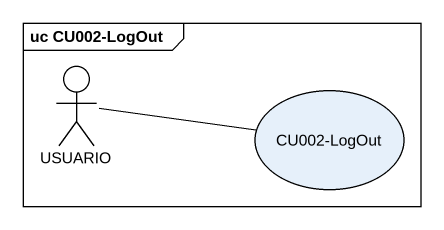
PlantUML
@startuml
mainframe uc CU002-LogOut
actor USUARIO
usecase "CU002-LogOut" as CU002_LogOut
USUARIO -right- CU002_LogOut
@enduml
